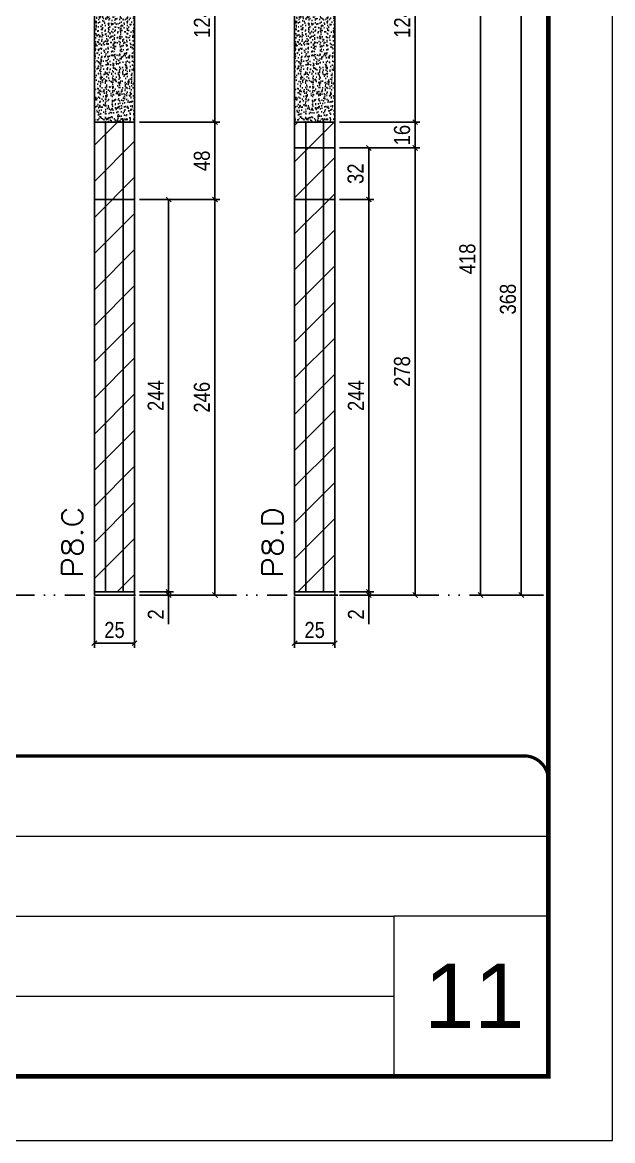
# Model space of a CAD drawing. Extents: x 14400 to 27878, y -21631 to 6985.
# Drawn here: x 18715 to 19082, y 3638 to 4333 of the extents above; entities that cross this region are included whole.
import ezdxf

# ---------------------------------------------------------------- set-up
doc = ezdxf.new("R2010")
doc.units = 0
for name, pattern in [('CONTINUO', [0]), ('DASHED', [0.75, 0.5, -0.25]), ('DIVIDE2', [0.625, 0.25, -0.125, 0, -0.125, 0, -0.125])]:
    doc.linetypes.add(name, pattern=pattern)
for name, color, linetype, lineweight in [('CARIMBO', 255, 'Continuous', 9), ('Folhas', 255, 'Continuous', 9), ('Hachura', 251, 'Continuous', 9), ('SARRAFO DE PRESSAO', 251, 'DASHED', 9), ('Texto Seção', 7, 'Continuous', 15)]:
    doc.layers.add(name, color=color, linetype=linetype, lineweight=lineweight)
for name, color, linetype in [('COTA', 241, 'Continuous'), ('Nível', 160, 'Continuous'), ('Painéis', 200, 'Continuous'), ('SARR_2.2x7', 40, 'Continuous')]:
    doc.layers.add(name, color=color, linetype=linetype)
doc.styles.add('ARIAL', font='arial.ttf')
doc.styles.add('COTA TECNICA', font='techl___.ttf', dxfattribs={"height": 10})
doc.styles.add('COTA TECNICA-50', font='techl___.ttf', dxfattribs={"height": 10})
doc.styles.add('REGUA-120', font='ROMANS.shx', dxfattribs={"height": 15})
doc.dimstyles.new('COTA PAINEL-50', dxfattribs={"dimtxt": 10, "dimasz": 3, "dimexe": 3, "dimexo": 3, "dimgap": 3, "dimtad": 1, "dimdec": 1, "dimzin": 12, "dimdsep": 46, "dimtxsty": 'COTA TECNICA-50', "dimblk1": 'OBLIQUE', "dimblk2": 'OBLIQUE', "dimsah": 1, "dimcen": 0.9, "dimclrd": 4, "dimclre": 4, "dimclrt": 240, "dimadec": 1, "dimazin": 3, "dimtfac": 1, "dimtdec": 1, "dimtmove": 0, "dimatfit": 3, "dimfxl": 1, "dimtolj": 1, "dimtzin": 12, "dimarcsym": 0})
doc.dimstyles.new('PAINEL', dxfattribs={"dimtxt": 10, "dimasz": 3, "dimexe": 3, "dimexo": 3, "dimgap": 3, "dimtad": 1, "dimdec": 1, "dimzin": 12, "dimdsep": 46, "dimtxsty": 'COTA TECNICA', "dimblk1": 'OBLIQUE', "dimblk2": 'OBLIQUE', "dimsah": 1, "dimcen": 0.9, "dimclrd": 4, "dimclre": 4, "dimclrt": 240, "dimadec": 1, "dimazin": 3, "dimtfac": 1, "dimtdec": 1, "dimtmove": 0, "dimatfit": 3, "dimfxl": 1, "dimtolj": 1, "dimtzin": 12, "dimarcsym": 0})

# ---------------------------------------------------------------- blocks, each defined once
blk = doc.blocks.new('9999999999')
at = {"color": 30, "linetype": 'CONTINUO'}
for p, q in [((98564.56, 34379.64), (99583.98, 34379.64)), ((98564.56, 34329.83), (99487.98, 34329.83)), ((99583.98, 34329.83), (99487.98, 34329.83)), ((99487.98, 34329.83), (99487.98, 34230.21)), ((98564.56, 34280.02), (99487.98, 34280.02))]:
    blk.add_line(p, q, dxfattribs=at)
at = {"color": 30, "linetype": 'CONTINUO', "const_width": 2}
blk.add_lwpolyline([(99583.98, 34230.21), (99583.98, 34414.45, 0.414214), (99568.98, 34429.45), (98228.98, 34429.45, 0.414214), (98213.98, 34414.45), (98213.98, 34245.21, 0.414214), (98228.98, 34230.21), (99583.98, 34230.21)], format="xyb", dxfattribs=at)
at = {"layer": 'Folhas'}
blk.add_lwpolyline([(98138.98, 34190.21), (99623.98, 34190.21), (99623.98, 35240.21), (98138.98, 35240.21)], close=True, dxfattribs=at)
at = {"layer": 'Folhas', "color": 30, "const_width": 3}
blk.add_lwpolyline([(98213.98, 34230.21), (99583.98, 34230.21), (99583.98, 35200.21), (98213.98, 35200.21)], close=True, dxfattribs=at)
blk = doc.blocks.new('_Oblique')
at = {"color": 0, "linetype": 'ByBlock', "lineweight": -2}
blk.add_line((-0.5, -0.5), (0.5, 0.5), dxfattribs=at)
blk = doc.blocks.new('*D2672')
at = {"layer": 'COTA', "color": 4, "lineweight": -2, "transparency": 16777216}
for p, q in [((19038.97, 4344.86), (19022.13, 4344.86)), ((19025.13, 3976.86), (19025.13, 4344.86)), ((19038.97, 3976.86), (19022.13, 3976.86))]:
    blk.add_line(p, q, dxfattribs=at)
at = {"layer": 'Defpoints', "color": 0, "transparency": 16777216}
for p in [(19025.13, 4344.86), (19041.97, 4344.86), (19041.97, 3976.86)]:
    blk.add_point(p, dxfattribs=at)
at = {"layer": 'COTA', "color": 4, "lineweight": -2, "transparency": 16777216, "xscale": 3, "yscale": 3, "zscale": 3}
for p, rotation in [((19025.13, 4344.86), 90), ((19025.13, 3976.86), 270)]:
    blk.add_blockref('_Oblique', p, dxfattribs=dict(at, rotation=rotation))
at = {"layer": 'COTA', "color": 240, "transparency": 16777216, "insert": (19016.89, 4160.86), "char_height": 10, "attachment_point": 5, "rotation": 90, "style": 'COTA TECNICA'}
blk.add_mtext('\\A1;368', dxfattribs=at)
blk = doc.blocks.new('*D2674')
at = {"layer": 'COTA', "color": 4, "lineweight": -2, "transparency": 16777216}
for p, q in [((19022.13, 4394.86), (18996.75, 4394.86)), ((18999.75, 3976.86), (18999.75, 4394.86)), ((19022.13, 3976.86), (18996.75, 3976.86))]:
    blk.add_line(p, q, dxfattribs=at)
at = {"layer": 'Defpoints', "color": 0, "transparency": 16777216}
for p in [(18999.75, 4394.86), (19025.13, 4394.86), (19025.13, 3976.86)]:
    blk.add_point(p, dxfattribs=at)
at = {"layer": 'COTA', "color": 4, "lineweight": -2, "transparency": 16777216, "xscale": 3, "yscale": 3, "zscale": 3}
for p, rotation in [((18999.75, 4394.86), 90), ((18999.75, 3976.86), 270)]:
    blk.add_blockref('_Oblique', p, dxfattribs=dict(at, rotation=rotation))
at = {"layer": 'COTA', "color": 240, "transparency": 16777216, "insert": (18991.65, 4185.86), "char_height": 10, "attachment_point": 5, "rotation": 90, "style": 'COTA TECNICA'}
blk.add_mtext('\\A1;418', dxfattribs=at)
blk = doc.blocks.new('*D2697')
at = {"layer": 'COTA', "color": 4, "lineweight": -2, "transparency": 16777216}
for p, q in [((18759.63, 3975.86), (18759.63, 3943.97)), ((18784.63, 3975.86), (18784.63, 3943.97)), ((18759.63, 3946.97), (18784.63, 3946.97))]:
    blk.add_line(p, q, dxfattribs=at)
at = {"layer": 'Defpoints', "color": 0, "transparency": 16777216}
for p in [(18759.63, 3978.86), (18784.63, 3978.86), (18784.63, 3946.97)]:
    blk.add_point(p, dxfattribs=at)
at = {"layer": 'COTA', "color": 4, "lineweight": -2, "transparency": 16777216, "xscale": 3, "yscale": 3, "zscale": 3, "rotation": 180}
blk.add_blockref('_Oblique', (18759.63, 3946.97), dxfattribs=at)
at = {"layer": 'COTA', "color": 4, "lineweight": -2, "transparency": 16777216, "xscale": 3, "yscale": 3, "zscale": 3}
blk.add_blockref('_Oblique', (18784.63, 3946.97), dxfattribs=at)
at = {"layer": 'COTA', "color": 240, "transparency": 16777216, "insert": (18772.13, 3955.08), "char_height": 10, "attachment_point": 5, "style": 'COTA TECNICA'}
blk.add_mtext('\\A1;25', dxfattribs=at)
blk = doc.blocks.new('*D2698')
at = {"layer": 'COTA', "color": 4, "lineweight": -2, "transparency": 16777216}
for p, q in [((18787.63, 3978.86), (18808.82, 3978.86)), ((18805.82, 3978.86), (18805.82, 3981.86)), ((18805.82, 3978.86), (18805.82, 3976.86)), ((18787.63, 3976.86), (18808.82, 3976.86)), ((18805.82, 3976.86), (18805.82, 3958.75))]:
    blk.add_line(p, q, dxfattribs=at)
at = {"layer": 'Defpoints', "color": 0, "transparency": 16777216}
for p in [(18784.63, 3978.86), (18805.82, 3978.86), (18784.63, 3976.86)]:
    blk.add_point(p, dxfattribs=at)
at = {"layer": 'COTA', "color": 4, "lineweight": -2, "transparency": 16777216, "xscale": 3, "yscale": 3, "zscale": 3}
for p, rotation in [((18805.82, 3978.86), 270), ((18805.82, 3976.86), 90)]:
    blk.add_blockref('_Oblique', p, dxfattribs=dict(at, rotation=rotation))
at = {"layer": 'COTA', "color": 240, "transparency": 16777216, "insert": (18797.82, 3964.8), "char_height": 10, "attachment_point": 5, "rotation": 90, "style": 'COTA TECNICA-50'}
blk.add_mtext('\\A1;2', dxfattribs=at)
blk = doc.blocks.new('*D2699')
at = {"layer": 'COTA', "color": 4, "linetype": 'ByBlock', "lineweight": -2, "transparency": 16777216}
for p, q in [((18787.63, 4394.86), (18837.62, 4394.86)), ((18834.62, 4394.86), (18834.62, 4270.86)), ((18787.63, 4270.86), (18837.62, 4270.86))]:
    blk.add_line(p, q, dxfattribs=at)
at = {"layer": 'Defpoints', "color": 0, "linetype": 'ByBlock', "transparency": 16777216}
for p in [(18784.63, 4394.86), (18784.63, 4270.86), (18834.62, 4270.86)]:
    blk.add_point(p, dxfattribs=at)
at = {"layer": 'COTA', "color": 4, "linetype": 'ByBlock', "lineweight": -2, "transparency": 16777216, "xscale": 3, "yscale": 3, "zscale": 3}
for p, rotation in [((18834.62, 4394.86), 90), ((18834.62, 4270.86), 270)]:
    blk.add_blockref('_Oblique', p, dxfattribs=dict(at, rotation=rotation))
at = {"layer": 'COTA', "color": 240, "linetype": 'ByBlock', "transparency": 16777216, "insert": (18826.55, 4332.86), "char_height": 10, "attachment_point": 5, "rotation": 90, "style": 'COTA TECNICA'}
blk.add_mtext('\\A1;124', dxfattribs=at)
blk = doc.blocks.new('*D2700')
at = {"layer": 'COTA', "color": 4, "lineweight": -2, "transparency": 16777216}
for p, q in [((18787.63, 4222.86), (18837.62, 4222.86)), ((18834.62, 3976.86), (18834.62, 4222.86)), ((18787.63, 3976.86), (18837.62, 3976.86))]:
    blk.add_line(p, q, dxfattribs=at)
at = {"layer": 'Defpoints', "color": 0, "transparency": 16777216}
for p in [(18784.63, 4222.86), (18834.62, 4222.86), (18784.63, 3976.86)]:
    blk.add_point(p, dxfattribs=at)
at = {"layer": 'COTA', "color": 4, "lineweight": -2, "transparency": 16777216, "xscale": 3, "yscale": 3, "zscale": 3}
for p, rotation in [((18834.62, 4222.86), 90), ((18834.62, 3976.86), 270)]:
    blk.add_blockref('_Oblique', p, dxfattribs=dict(at, rotation=rotation))
at = {"layer": 'COTA', "color": 240, "transparency": 16777216, "insert": (18826.52, 4099.86), "char_height": 10, "attachment_point": 5, "rotation": 90, "style": 'COTA TECNICA-50'}
blk.add_mtext('\\A1;246', dxfattribs=at)
blk = doc.blocks.new('*D2701')
at = {"layer": 'COTA', "color": 4, "lineweight": -2, "transparency": 16777216}
for p, q in [((18787.63, 4222.86), (18808.82, 4222.86)), ((18805.82, 3978.86), (18805.82, 4222.86)), ((18787.63, 3978.86), (18808.82, 3978.86))]:
    blk.add_line(p, q, dxfattribs=at)
at = {"layer": 'Defpoints', "color": 0, "transparency": 16777216}
for p in [(18784.63, 4222.86), (18805.82, 4222.86), (18784.63, 3978.86)]:
    blk.add_point(p, dxfattribs=at)
at = {"layer": 'COTA', "color": 4, "lineweight": -2, "transparency": 16777216, "xscale": 3, "yscale": 3, "zscale": 3}
for p, rotation in [((18805.82, 4222.86), 90), ((18805.82, 3978.86), 270)]:
    blk.add_blockref('_Oblique', p, dxfattribs=dict(at, rotation=rotation))
at = {"layer": 'COTA', "color": 240, "transparency": 16777216, "insert": (18797.75, 4100.86), "char_height": 10, "attachment_point": 5, "rotation": 90, "style": 'COTA TECNICA'}
blk.add_mtext('\\A1;244', dxfattribs=at)
blk = doc.blocks.new('*D4203')
at = {"layer": 'COTA', "color": 4, "lineweight": -2, "transparency": 16777216}
for p, q in [((18884.15, 3975.86), (18884.15, 3943.97)), ((18909.15, 3975.86), (18909.15, 3943.97)), ((18884.15, 3946.97), (18909.15, 3946.97))]:
    blk.add_line(p, q, dxfattribs=at)
at = {"layer": 'Defpoints', "color": 0, "transparency": 16777216}
for p in [(18884.15, 3978.86), (18909.15, 3978.86), (18909.15, 3946.97)]:
    blk.add_point(p, dxfattribs=at)
at = {"layer": 'COTA', "color": 4, "lineweight": -2, "transparency": 16777216, "xscale": 3, "yscale": 3, "zscale": 3, "rotation": 180}
blk.add_blockref('_Oblique', (18884.15, 3946.97), dxfattribs=at)
at = {"layer": 'COTA', "color": 4, "lineweight": -2, "transparency": 16777216, "xscale": 3, "yscale": 3, "zscale": 3}
blk.add_blockref('_Oblique', (18909.15, 3946.97), dxfattribs=at)
at = {"layer": 'COTA', "color": 240, "transparency": 16777216, "insert": (18896.65, 3955.08), "char_height": 10, "attachment_point": 5, "style": 'COTA TECNICA'}
blk.add_mtext('\\A1;25', dxfattribs=at)
blk = doc.blocks.new('*D4204')
at = {"layer": 'COTA', "color": 4, "lineweight": -2, "transparency": 16777216}
for p, q in [((18912.15, 3978.86), (18933.34, 3978.86)), ((18930.34, 3978.86), (18930.34, 3981.86)), ((18930.34, 3978.86), (18930.34, 3976.86)), ((18912.15, 3976.86), (18933.34, 3976.86)), ((18930.34, 3976.86), (18930.34, 3958.75))]:
    blk.add_line(p, q, dxfattribs=at)
at = {"layer": 'Defpoints', "color": 0, "transparency": 16777216}
for p in [(18909.15, 3978.86), (18930.34, 3978.86), (18909.15, 3976.86)]:
    blk.add_point(p, dxfattribs=at)
at = {"layer": 'COTA', "color": 4, "lineweight": -2, "transparency": 16777216, "xscale": 3, "yscale": 3, "zscale": 3}
for p, rotation in [((18930.34, 3978.86), 270), ((18930.34, 3976.86), 90)]:
    blk.add_blockref('_Oblique', p, dxfattribs=dict(at, rotation=rotation))
at = {"layer": 'COTA', "color": 240, "transparency": 16777216, "insert": (18922.34, 3964.8), "char_height": 10, "attachment_point": 5, "rotation": 90, "style": 'COTA TECNICA-50'}
blk.add_mtext('\\A1;2', dxfattribs=at)
blk = doc.blocks.new('*D4205')
at = {"layer": 'COTA', "color": 4, "linetype": 'ByBlock', "lineweight": -2, "transparency": 16777216}
for p, q in [((18912.15, 4394.86), (18962.13, 4394.86)), ((18959.13, 4394.86), (18959.13, 4270.86)), ((18912.15, 4270.86), (18962.13, 4270.86))]:
    blk.add_line(p, q, dxfattribs=at)
at = {"layer": 'Defpoints', "color": 0, "linetype": 'ByBlock', "transparency": 16777216}
for p in [(18909.15, 4394.86), (18909.15, 4270.86), (18959.13, 4270.86)]:
    blk.add_point(p, dxfattribs=at)
at = {"layer": 'COTA', "color": 4, "linetype": 'ByBlock', "lineweight": -2, "transparency": 16777216, "xscale": 3, "yscale": 3, "zscale": 3}
for p, rotation in [((18959.13, 4394.86), 90), ((18959.13, 4270.86), 270)]:
    blk.add_blockref('_Oblique', p, dxfattribs=dict(at, rotation=rotation))
at = {"layer": 'COTA', "color": 240, "linetype": 'ByBlock', "transparency": 16777216, "insert": (18951.06, 4332.86), "char_height": 10, "attachment_point": 5, "rotation": 90, "style": 'COTA TECNICA'}
blk.add_mtext('\\A1;124', dxfattribs=at)
blk = doc.blocks.new('*D4206')
at = {"layer": 'COTA', "color": 4, "lineweight": -2, "transparency": 16777216}
for p, q in [((18912.15, 4254.86), (18962.13, 4254.86)), ((18959.13, 3976.86), (18959.13, 4254.86)), ((18912.15, 3976.86), (18962.13, 3976.86))]:
    blk.add_line(p, q, dxfattribs=at)
at = {"layer": 'Defpoints', "color": 0, "transparency": 16777216}
for p in [(18909.15, 4254.86), (18959.13, 4254.86), (18909.15, 3976.86)]:
    blk.add_point(p, dxfattribs=at)
at = {"layer": 'COTA', "color": 4, "lineweight": -2, "transparency": 16777216, "xscale": 3, "yscale": 3, "zscale": 3}
for p, rotation in [((18959.13, 4254.86), 90), ((18959.13, 3976.86), 270)]:
    blk.add_blockref('_Oblique', p, dxfattribs=dict(at, rotation=rotation))
at = {"layer": 'COTA', "color": 240, "transparency": 16777216, "insert": (18951.04, 4115.86), "char_height": 10, "attachment_point": 5, "rotation": 90, "style": 'COTA TECNICA-50'}
blk.add_mtext('\\A1;278', dxfattribs=at)
blk = doc.blocks.new('*D4207')
at = {"layer": 'COTA', "color": 4, "lineweight": -2, "transparency": 16777216}
for p, q in [((18912.15, 4222.86), (18933.34, 4222.86)), ((18930.34, 3978.86), (18930.34, 4222.86)), ((18912.15, 3978.86), (18933.34, 3978.86))]:
    blk.add_line(p, q, dxfattribs=at)
at = {"layer": 'Defpoints', "color": 0, "transparency": 16777216}
for p in [(18909.15, 4222.86), (18930.34, 4222.86), (18909.15, 3978.86)]:
    blk.add_point(p, dxfattribs=at)
at = {"layer": 'COTA', "color": 4, "lineweight": -2, "transparency": 16777216, "xscale": 3, "yscale": 3, "zscale": 3}
for p, rotation in [((18930.34, 4222.86), 90), ((18930.34, 3978.86), 270)]:
    blk.add_blockref('_Oblique', p, dxfattribs=dict(at, rotation=rotation))
at = {"layer": 'COTA', "color": 240, "transparency": 16777216, "insert": (18922.27, 4100.86), "char_height": 10, "attachment_point": 5, "rotation": 90, "style": 'COTA TECNICA'}
blk.add_mtext('\\A1;244', dxfattribs=at)
blk = doc.blocks.new('*D4208')
at = {"layer": 'COTA', "color": 4, "lineweight": -2, "transparency": 16777216}
for p, q in [((18912.15, 4254.86), (18933.34, 4254.86)), ((18930.34, 4222.86), (18930.34, 4254.86)), ((18912.15, 4222.86), (18933.34, 4222.86))]:
    blk.add_line(p, q, dxfattribs=at)
at = {"layer": 'Defpoints', "color": 0, "transparency": 16777216}
for p in [(18909.15, 4254.86), (18930.34, 4254.86), (18909.15, 4222.86)]:
    blk.add_point(p, dxfattribs=at)
at = {"layer": 'COTA', "color": 4, "lineweight": -2, "transparency": 16777216, "xscale": 3, "yscale": 3, "zscale": 3}
for p, rotation in [((18930.34, 4254.86), 90), ((18930.34, 4222.86), 270)]:
    blk.add_blockref('_Oblique', p, dxfattribs=dict(at, rotation=rotation))
at = {"layer": 'COTA', "color": 240, "transparency": 16777216, "insert": (18922.12, 4238.86), "char_height": 10, "attachment_point": 5, "rotation": 90, "style": 'COTA TECNICA'}
blk.add_mtext('\\A1;32', dxfattribs=at)
blk = doc.blocks.new('*D4209')
at = {"layer": 'COTA', "color": 4, "lineweight": -2, "transparency": 16777216}
for p, q in [((18787.63, 4270.86), (18837.62, 4270.86)), ((18834.62, 4222.86), (18834.62, 4270.86)), ((18787.63, 4222.86), (18837.62, 4222.86))]:
    blk.add_line(p, q, dxfattribs=at)
at = {"layer": 'Defpoints', "color": 0, "transparency": 16777216}
for p in [(18784.63, 4270.86), (18834.62, 4270.86), (18784.63, 4222.86)]:
    blk.add_point(p, dxfattribs=at)
at = {"layer": 'COTA', "color": 4, "lineweight": -2, "transparency": 16777216, "xscale": 3, "yscale": 3, "zscale": 3}
for p, rotation in [((18834.62, 4270.86), 90), ((18834.62, 4222.86), 270)]:
    blk.add_blockref('_Oblique', p, dxfattribs=dict(at, rotation=rotation))
at = {"layer": 'COTA', "color": 240, "transparency": 16777216, "insert": (18826.52, 4246.86), "char_height": 10, "attachment_point": 5, "rotation": 90, "style": 'COTA TECNICA'}
blk.add_mtext('\\A1;48', dxfattribs=at)
blk = doc.blocks.new('*D4210')
at = {"layer": 'COTA', "color": 4, "lineweight": -2, "transparency": 16777216}
for p, q in [((18912.15, 4270.86), (18962.13, 4270.86)), ((18959.13, 4254.86), (18959.13, 4270.86)), ((18912.15, 4254.86), (18962.13, 4254.86))]:
    blk.add_line(p, q, dxfattribs=at)
at = {"layer": 'Defpoints', "color": 0, "transparency": 16777216}
for p in [(18909.15, 4270.86), (18959.13, 4270.86), (18909.15, 4254.86)]:
    blk.add_point(p, dxfattribs=at)
at = {"layer": 'COTA', "color": 4, "lineweight": -2, "transparency": 16777216, "xscale": 3, "yscale": 3, "zscale": 3}
for p, rotation in [((18959.13, 4270.86), 90), ((18959.13, 4254.86), 270)]:
    blk.add_blockref('_Oblique', p, dxfattribs=dict(at, rotation=rotation))
at = {"layer": 'COTA', "color": 240, "transparency": 16777216, "insert": (18951.03, 4262.86), "char_height": 10, "attachment_point": 5, "rotation": 90, "style": 'COTA TECNICA'}
blk.add_mtext('\\A1;16', dxfattribs=at)

msp = doc.modelspace()

# ---------------------------------------------------------------- hatches: boundary and pattern name
at = {"layer": 'COTA'}
h = msp.add_hatch(dxfattribs=at)
h.set_pattern_fill('AR-CONC', color=256, scale=0.03)
h.set_pattern_definition([(50, (3082.766, 18.024), (5.4655401, -0.4781726), [0.5715, -6.2865]), (355, (3082.766, 18.024), (-1.0573026, 5.7317054), [0.4572, -5.0292175]), (100.451445, (3083.2213, 17.984), (4.4082374, 5.2535326), [0.4857003, -5.3427073]), (46.1842, (3082.766, 19.548), (8.1323712, -1.2612698), [0.85725, -9.42975]), (96.63556, (3083.4436, 19.443), (7.122124, 7.4227837), [0.7285507, -8.0140682]), (351.18415, (3082.766, 19.548), (7.122124, 7.4227837), [0.685799, -7.543792]), (21, (3083.528, 19.167), (4.5484317, -3.067956), [0.5715, -6.2865]), (326, (3083.528, 19.167), (1.8540609, 5.525639), [0.4572, -5.0292]), (71.451445, (3083.907, 18.911), (6.4024926, 2.457683), [0.4857003, -5.3426981]), (37.5, (3082.7659, 18.0239), (0.0926581, 2.53665117), [0, -4.96824, 0, -5.1054, 0, -5.04825]), (7.5, (3082.766, 18.024), (2.00458988, 3.00541724), [0, -2.91084, 0, -4.85394, 0, -1.92405]), (327.5, (3081.0666, 18.0239), (4.06771786, -0.17186232), [0, -1.905, 0, -5.9436, 0, -7.8867]), (317.5, (3080.3046, 18.024), (4.44387544, 0.7627947), [0, -2.4765, 0, -3.94716, 0, -5.6007])])
h.paths.add_polyline_path([(18784.63, 4394.86), (18759.63, 4394.86), (18759.63, 4270.86), (18784.63, 4270.86)])
h = msp.add_hatch(dxfattribs=at)
h.set_pattern_fill('AR-CONC', color=256, scale=0.03)
h.set_pattern_definition([(50, (3207.2813, 18.024), (5.4655401, -0.4781726), [0.5715, -6.2865]), (355, (3207.2813, 18.024), (-1.0573026, 5.7317054), [0.4572, -5.0292175]), (100.451445, (3207.737, 17.984), (4.4082374, 5.2535326), [0.4857003, -5.3427073]), (46.1842, (3207.281, 19.548), (8.1323712, -1.2612698), [0.85725, -9.42975]), (96.63556, (3207.959, 19.443), (7.122124, 7.4227837), [0.7285507, -8.0140682]), (351.18415, (3207.281, 19.548), (7.122124, 7.4227837), [0.685799, -7.543792]), (21, (3208.0433, 19.167), (4.5484317, -3.067956), [0.5715, -6.2865]), (326, (3208.0433, 19.167), (1.8540609, 5.525639), [0.4572, -5.0292]), (71.451445, (3208.4224, 18.911), (6.4024926, 2.457683), [0.4857003, -5.3426981]), (37.5, (3207.2813, 18.0239), (0.0926581, 2.53665117), [0, -4.96824, 0, -5.1054, 0, -5.04825]), (7.5, (3207.2813, 18.024), (2.00458988, 3.00541724), [0, -2.91084, 0, -4.85394, 0, -1.92405]), (327.5, (3205.582, 18.0239), (4.06771786, -0.17186232), [0, -1.905, 0, -5.9436, 0, -7.8867]), (317.5, (3204.82, 18.024), (4.44387544, 0.7627947), [0, -2.4765, 0, -3.94716, 0, -5.6007])])
h.paths.add_polyline_path([(18909.15, 4394.86), (18884.15, 4394.86), (18884.15, 4270.86), (18909.15, 4270.86)])
at = {"layer": 'Hachura'}
h = msp.add_hatch(dxfattribs=at)
h.set_pattern_fill('ANSI31', color=256, scale=5)
h.paths.add_polyline_path([(18784.63, 4270.86), (18759.63, 4270.86), (18759.63, 4222.86), (18784.63, 4222.86)])
h.paths.add_polyline_path([(18784.63, 4222.86), (18759.63, 4222.86), (18759.63, 3978.86), (18784.63, 3978.86)])
h.paths.add_polyline_path([(18909.15, 4222.86), (18884.15, 4222.86), (18884.15, 3978.86), (18909.15, 3978.86)])
h.paths.add_polyline_path([(18909.15, 4254.86), (18884.15, 4254.86), (18884.15, 4222.86), (18909.15, 4222.86)])
h.paths.add_polyline_path([(18909.15, 4270.86), (18884.15, 4270.86), (18884.15, 4254.86), (18909.15, 4254.86)])

# ---------------------------------------------------------------- linework, layer by layer
at = {"layer": 'COTA', "linetype": 'ByBlock'}
for points in [[(18759.63, 4270.86), (18784.63, 4270.86), (18784.63, 4394.86), (18759.63, 4394.86)], [(18884.15, 4270.86), (18909.15, 4270.86), (18909.15, 4394.86), (18884.15, 4394.86)]]:
    msp.add_lwpolyline(points, close=True, dxfattribs=at)
at = {"layer": 'Nível', "color": 4, "linetype": 'DIVIDE2', "ltscale": 50}
msp.add_line((17671.97, 3976.86), (19041.97, 3976.86), dxfattribs=at)
at = {"layer": 'Painéis'}
for p, q in [((18759.63, 4270.86), (18759.63, 3978.86)), ((18759.63, 4270.86), (18784.63, 4270.86)), ((18784.63, 4270.86), (18784.63, 3978.86)), ((18884.15, 4270.86), (18884.15, 3978.86)), ((18884.15, 4270.86), (18909.15, 4270.86)), ((18909.15, 4270.86), (18909.15, 3978.86)), ((18909.15, 4254.86), (18884.15, 4254.86)), ((18784.63, 4222.86), (18759.63, 4222.86)), ((18909.15, 4222.86), (18884.15, 4222.86)), ((18759.63, 3978.86), (18784.63, 3978.86)), ((18759.63, 3976.86), (18759.63, 3978.86)), ((18784.63, 3978.86), (18784.63, 3976.86)), ((18884.15, 3978.86), (18909.15, 3978.86)), ((18884.15, 3976.86), (18884.15, 3978.86)), ((18909.15, 3978.86), (18909.15, 3976.86)), ((18784.63, 3976.86), (18759.63, 3976.86)), ((18909.15, 3976.86), (18884.15, 3976.86))]:
    msp.add_line(p, q, dxfattribs=at)
at = {"layer": 'SARR_2.2x7'}
for p, q in [((18766.63, 4270.86), (18766.63, 3978.86)), ((18777.63, 4270.86), (18777.63, 3978.86)), ((18891.15, 4270.86), (18891.15, 3978.86)), ((18902.15, 4270.86), (18902.15, 3978.86))]:
    msp.add_line(p, q, dxfattribs=at)

# ---------------------------------------------------------------- block references
at = {"layer": 'SARRAFO DE PRESSAO', "color": 6, "linetype": 'ByBlock'}
msp.add_blockref('9999999999', (-80542.01, -30552.63), dxfattribs=at)

# ---------------------------------------------------------------- texts
at = {"layer": 'CARIMBO', "style": 'ARIAL'}
msp.add_text('11', height=40, dxfattribs=at).set_placement((18964.83, 3707.72))
at = {"layer": 'Texto Seção', "style": 'REGUA-120', "width": 1.1}
for s, p in [('P8.C', (18752.38, 3987.62)), ('P8.D', (18876.9, 3987.62))]:
    msp.add_text(s, height=13, rotation=90, dxfattribs=at).set_placement(p)

# ---------------------------------------------------------------- dimensions: what is measured, and where the dimension line sits
at = {"layer": 'COTA', "linetype": 'ByBlock'}
for base, p1, p2, picture, middle in [((18834.62, 4270.86), (18784.63, 4394.86), (18784.63, 4270.86), '*D2699', (18826.55, 4332.86)), ((18959.13, 4270.86), (18909.15, 4394.86), (18909.15, 4270.86), '*D4205', (18951.06, 4332.86))]:
    dim = msp.add_linear_dim(base=base, p1=p1, p2=p2, angle=90, dimstyle='PAINEL', dxfattribs=at)
    dim.commit()
    dim.dimension.update_dxf_attribs({"geometry": picture, "text_midpoint": middle})
at = {"layer": 'COTA'}
for base, p1, p2, dimstyle, picture, middle in [((18999.75, 4394.86), (19025.13, 3976.86), (19025.13, 4394.86), 'PAINEL', '*D2674', (18991.65, 4185.86)), ((19025.13, 4344.86), (19041.97, 3976.86), (19041.97, 4344.86), 'PAINEL', '*D2672', (19016.89, 4160.86)), ((18834.62, 4270.86), (18784.63, 4222.86), (18784.63, 4270.86), 'PAINEL', '*D4209', (18826.52, 4246.86)), ((18959.13, 4254.86), (18909.15, 3976.86), (18909.15, 4254.86), 'COTA PAINEL-50', '*D4206', (18951.04, 4115.86)), ((18834.62, 4222.86), (18784.63, 3976.86), (18784.63, 4222.86), 'COTA PAINEL-50', '*D2700', (18826.52, 4099.86)), ((18805.82, 4222.86), (18784.63, 3978.86), (18784.63, 4222.86), 'PAINEL', '*D2701', (18797.75, 4100.86)), ((18930.34, 4222.86), (18909.15, 3978.86), (18909.15, 4222.86), 'PAINEL', '*D4207', (18922.27, 4100.86))]:
    dim = msp.add_linear_dim(base=base, p1=p1, p2=p2, angle=90, dimstyle=dimstyle, dxfattribs=at)
    dim.commit()
    dim.dimension.update_dxf_attribs({"geometry": picture, "text_midpoint": middle})
for base, p1, p2, dimstyle, picture, middle in [((18959.13, 4270.86), (18909.15, 4254.86), (18909.15, 4270.86), 'PAINEL', '*D4210', (18959.13, 4262.86)), ((18805.82, 3978.86), (18784.63, 3976.86), (18784.63, 3978.86), 'COTA PAINEL-50', '*D2698', (18805.82, 3964.8)), ((18930.34, 3978.86), (18909.15, 3976.86), (18909.15, 3978.86), 'COTA PAINEL-50', '*D4204', (18930.34, 3964.8))]:
    dim = msp.add_linear_dim(base=base, p1=p1, p2=p2, angle=90, dimstyle=dimstyle, dxfattribs=at)
    dim.commit()
    dim.dimension.update_dxf_attribs({"geometry": picture, "text_midpoint": middle, "dimtype": 160})
dim = msp.add_linear_dim(base=(18930.34, 4254.86), p1=(18909.15, 4222.86), p2=(18909.15, 4254.86), angle=90, dimstyle='PAINEL', override={"dimtmove": 1}, dxfattribs=at)
dim.commit()
dim.dimension.update_dxf_attribs({"geometry": '*D4208', "text_midpoint": (18922.12, 4238.86)})
for base, p1, p2, picture, middle in [((18784.63, 3946.97), (18759.63, 3978.86), (18784.63, 3978.86), '*D2697', (18772.13, 3955.08)), ((18909.15, 3946.97), (18884.15, 3978.86), (18909.15, 3978.86), '*D4203', (18896.65, 3955.08))]:
    dim = msp.add_linear_dim(base=base, p1=p1, p2=p2, dimstyle='PAINEL', override={"dimarcsym": 2}, dxfattribs=at)
    dim.commit()
    dim.dimension.update_dxf_attribs({"geometry": picture, "text_midpoint": middle})

doc.saveas('drawing.dxf')
